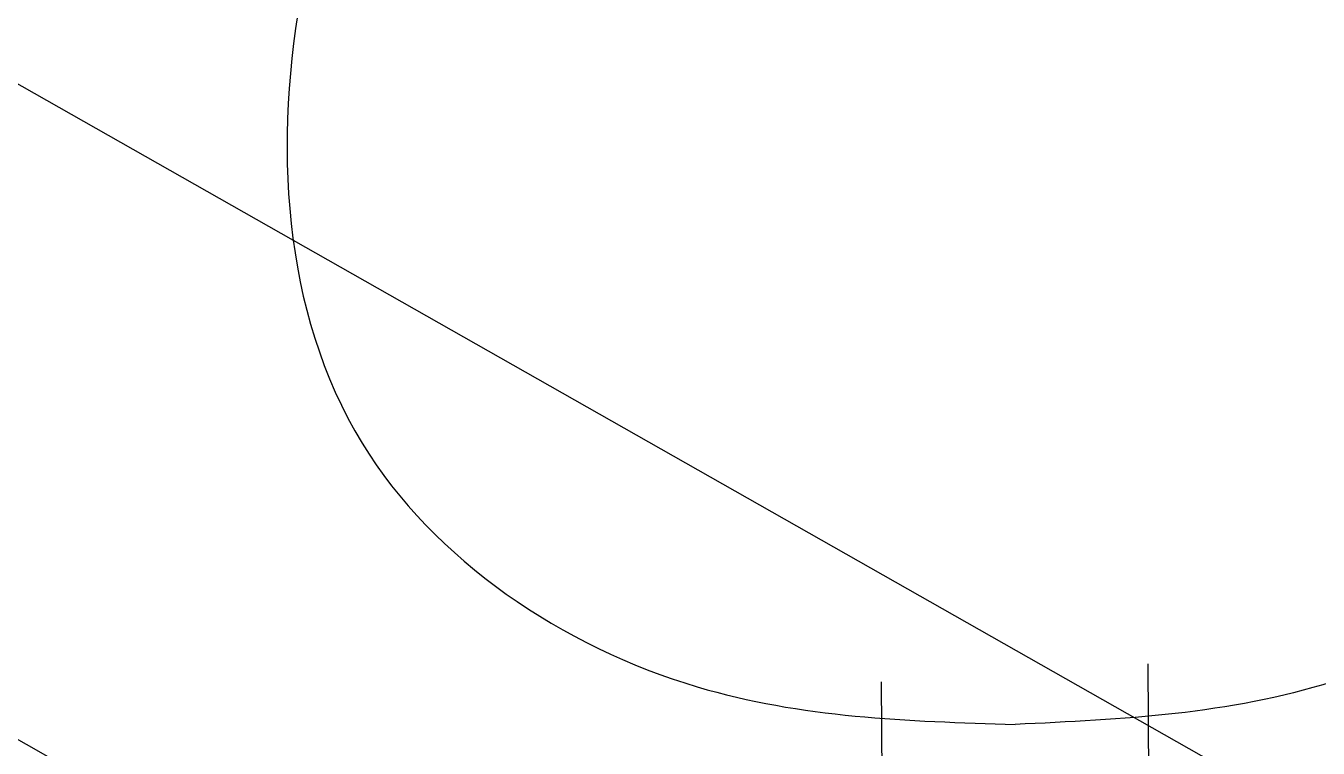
# Model space of a CAD drawing. Header units: metres. Extents: x 324293 to 653279, y 3585589 to 7191434.
# Drawn here: x 334414.5411 to 334414.9842, y 3600608.972 to 3600609.2195 of the extents above; entities that cross this region are included whole.
import ezdxf

# ---------------------------------------------------------------- set-up
doc = ezdxf.new("R2010")
doc.units = ezdxf.units.M
doc.layers.add('Tir bargh', color=10, linetype='Continuous')
doc.layers.add('V-NODE', color=1, linetype='Continuous')

# ---------------------------------------------------------------- blocks, each defined once
blk = doc.blocks.new('E')
at = {"layer": 'Tir bargh'}
for p, q in [((0.96012, 5.01545), (-1.09158, 6.20022)), ((-1.14733, 6.16068), (0.89619, 4.97958)), ((-0.40792, 5.78074), (-0.40792, 5.81219)), ((-0.43711, 5.78028), (-0.43711, 5.81044))]:
    blk.add_line(p, q, dxfattribs=at)
for points in [[(-0.44561, 5.95606, -0.28802), (-0.45908, 5.94838, -0.28802), (-0.48397, 5.93125, -0.28802), (-0.50404, 5.88667, -0.28802), (-0.50172, 5.83476, -0.28802), (-0.46112, 5.80718, -0.28802), (-0.43424, 5.80612, -0.28802), (-0.42252, 5.80567, -0.28802)], [(-0.39943, 5.95606, -0.28802), (-0.38596, 5.94838, -0.28802), (-0.36106, 5.93125, -0.28802), (-0.341, 5.88667, -0.28802), (-0.34332, 5.83476, -0.28802), (-0.38392, 5.80718, -0.28802), (-0.4108, 5.80612, -0.28802), (-0.42252, 5.80567, -0.28802)]]:
    blk.add_open_spline(points, degree=3, knots=[0.28987, 0.28987, 0.28987, 0.28987, 0.908816, 1.521914, 2.211913, 2.829368, 3.306397, 3.306397, 3.306397, 3.306397], dxfattribs=at)
at = {"layer": 'Tir bargh', "invisible_edges": 15}
for points in [[(-0.49587, 5.88846, -0.26419), (-0.49748, 5.87739, -0.26367), (-0.50091, 5.87739, -0.27979), (-0.49923, 5.88846, -0.27996)], [(-0.49923, 5.88846, -0.27996), (-0.50091, 5.87739, -0.27979), (-0.50091, 5.87739, -0.29626), (-0.49923, 5.88846, -0.29609)], [(-0.49923, 5.88846, -0.29609), (-0.50091, 5.87739, -0.29626), (-0.49748, 5.87739, -0.31238), (-0.49587, 5.88846, -0.31186)], [(-0.48931, 5.88846, -0.24946), (-0.49078, 5.87739, -0.24861), (-0.49748, 5.87739, -0.26367), (-0.49587, 5.88846, -0.26419)], [(-0.49587, 5.88846, -0.31186), (-0.49748, 5.87739, -0.31238), (-0.49078, 5.87739, -0.32744), (-0.48931, 5.88846, -0.32659)], [(-0.47984, 5.88846, -0.23642), (-0.4811, 5.87739, -0.23528), (-0.49078, 5.87739, -0.24861), (-0.48931, 5.88846, -0.24946)], [(-0.48931, 5.88846, -0.32659), (-0.49078, 5.87739, -0.32744), (-0.4811, 5.87739, -0.34077), (-0.47984, 5.88846, -0.33963)], [(-0.46785, 5.88846, -0.22563), (-0.46885, 5.87739, -0.22426), (-0.4811, 5.87739, -0.23528), (-0.47984, 5.88846, -0.23642)], [(-0.47984, 5.88846, -0.33963), (-0.4811, 5.87739, -0.34077), (-0.46885, 5.87739, -0.35179), (-0.46785, 5.88846, -0.35042)], [(-0.45389, 5.88846, -0.21756), (-0.45458, 5.87739, -0.21602), (-0.46885, 5.87739, -0.22426), (-0.46785, 5.88846, -0.22563)], [(-0.46785, 5.88846, -0.35042), (-0.46885, 5.87739, -0.35179), (-0.45458, 5.87739, -0.36003), (-0.45389, 5.88846, -0.35849)], [(-0.43855, 5.88846, -0.21258), (-0.43891, 5.87739, -0.21092), (-0.45458, 5.87739, -0.21602), (-0.45389, 5.88846, -0.21756)], [(-0.45389, 5.88846, -0.35849), (-0.45458, 5.87739, -0.36003), (-0.43891, 5.87739, -0.36512), (-0.43855, 5.88846, -0.36347)], [(-0.42252, 5.88846, -0.2109), (-0.42252, 5.87739, -0.2092), (-0.43891, 5.87739, -0.21092), (-0.43855, 5.88846, -0.21258)], [(-0.43855, 5.88846, -0.36347), (-0.43891, 5.87739, -0.36512), (-0.42252, 5.87739, -0.36685), (-0.42252, 5.88846, -0.36515)], [(-0.42252, 5.88846, -0.36515), (-0.42252, 5.87739, -0.36685), (-0.40613, 5.87739, -0.36512), (-0.40648, 5.88846, -0.36347)], [(-0.40648, 5.88846, -0.21258), (-0.40613, 5.87739, -0.21092), (-0.42252, 5.87739, -0.2092), (-0.42252, 5.88846, -0.2109)], [(-0.40648, 5.88846, -0.36347), (-0.40613, 5.87739, -0.36512), (-0.39046, 5.87739, -0.36003), (-0.39115, 5.88846, -0.35849)], [(-0.39115, 5.88846, -0.21756), (-0.39046, 5.87739, -0.21602), (-0.40613, 5.87739, -0.21092), (-0.40648, 5.88846, -0.21258)], [(-0.39115, 5.88846, -0.35849), (-0.39046, 5.87739, -0.36003), (-0.37619, 5.87739, -0.35179), (-0.37718, 5.88846, -0.35042)], [(-0.37718, 5.88846, -0.22563), (-0.37619, 5.87739, -0.22426), (-0.39046, 5.87739, -0.21602), (-0.39115, 5.88846, -0.21756)], [(-0.49748, 5.87739, -0.26367), (-0.49783, 5.86619, -0.26355), (-0.50127, 5.86619, -0.27975), (-0.50091, 5.87739, -0.27979)], [(-0.50091, 5.87739, -0.27979), (-0.50127, 5.86619, -0.27975), (-0.50127, 5.86619, -0.2963), (-0.50091, 5.87739, -0.29626)], [(-0.50091, 5.87739, -0.29626), (-0.50127, 5.86619, -0.2963), (-0.49783, 5.86619, -0.31249), (-0.49748, 5.87739, -0.31238)], [(-0.49078, 5.87739, -0.24861), (-0.4911, 5.86619, -0.24843), (-0.49783, 5.86619, -0.26355), (-0.49748, 5.87739, -0.26367)], [(-0.49748, 5.87739, -0.31238), (-0.49783, 5.86619, -0.31249), (-0.4911, 5.86619, -0.32762), (-0.49078, 5.87739, -0.32744)], [(-0.4811, 5.87739, -0.23528), (-0.48136, 5.86619, -0.23504), (-0.4911, 5.86619, -0.24843), (-0.49078, 5.87739, -0.24861)], [(-0.49078, 5.87739, -0.32744), (-0.4911, 5.86619, -0.32762), (-0.48136, 5.86619, -0.34101), (-0.4811, 5.87739, -0.34077)], [(-0.46885, 5.87739, -0.22426), (-0.46906, 5.86619, -0.22396), (-0.48136, 5.86619, -0.23504), (-0.4811, 5.87739, -0.23528)], [(-0.4811, 5.87739, -0.34077), (-0.48136, 5.86619, -0.34101), (-0.46906, 5.86619, -0.35209), (-0.46885, 5.87739, -0.35179)], [(-0.45458, 5.87739, -0.21602), (-0.45473, 5.86619, -0.21569), (-0.46906, 5.86619, -0.22396), (-0.46885, 5.87739, -0.22426)], [(-0.46885, 5.87739, -0.35179), (-0.46906, 5.86619, -0.35209), (-0.45473, 5.86619, -0.36036), (-0.45458, 5.87739, -0.36003)], [(-0.43891, 5.87739, -0.21092), (-0.43898, 5.86619, -0.21057), (-0.45473, 5.86619, -0.21569), (-0.45458, 5.87739, -0.21602)], [(-0.45458, 5.87739, -0.36003), (-0.45473, 5.86619, -0.36036), (-0.43898, 5.86619, -0.36548), (-0.43891, 5.87739, -0.36512)], [(-0.42252, 5.87739, -0.2092), (-0.42252, 5.86619, -0.20884), (-0.43898, 5.86619, -0.21057), (-0.43891, 5.87739, -0.21092)], [(-0.43891, 5.87739, -0.36512), (-0.43898, 5.86619, -0.36548), (-0.42252, 5.86619, -0.36721), (-0.42252, 5.87739, -0.36685)], [(-0.42252, 5.87739, -0.36685), (-0.42252, 5.86619, -0.36721), (-0.40606, 5.86619, -0.36548), (-0.40613, 5.87739, -0.36512)], [(-0.40613, 5.87739, -0.21092), (-0.40606, 5.86619, -0.21057), (-0.42252, 5.86619, -0.20884), (-0.42252, 5.87739, -0.2092)], [(-0.40613, 5.87739, -0.36512), (-0.40606, 5.86619, -0.36548), (-0.39031, 5.86619, -0.36036), (-0.39046, 5.87739, -0.36003)], [(-0.39046, 5.87739, -0.21602), (-0.39031, 5.86619, -0.21569), (-0.40606, 5.86619, -0.21057), (-0.40613, 5.87739, -0.21092)], [(-0.39046, 5.87739, -0.36003), (-0.39031, 5.86619, -0.36036), (-0.37597, 5.86619, -0.35209), (-0.37619, 5.87739, -0.35179)], [(-0.37619, 5.87739, -0.22426), (-0.37597, 5.86619, -0.22396), (-0.39031, 5.86619, -0.21569), (-0.39046, 5.87739, -0.21602)], [(-0.49783, 5.86619, -0.26355), (-0.49667, 5.85506, -0.26393), (-0.50006, 5.85506, -0.27987), (-0.50127, 5.86619, -0.27975)], [(-0.50127, 5.86619, -0.27975), (-0.50006, 5.85506, -0.27987), (-0.50006, 5.85506, -0.29617), (-0.50127, 5.86619, -0.2963)], [(-0.50127, 5.86619, -0.2963), (-0.50006, 5.85506, -0.29617), (-0.49667, 5.85506, -0.31212), (-0.49783, 5.86619, -0.31249)], [(-0.4911, 5.86619, -0.24843), (-0.49004, 5.85506, -0.24904), (-0.49667, 5.85506, -0.26393), (-0.49783, 5.86619, -0.26355)], [(-0.49783, 5.86619, -0.31249), (-0.49667, 5.85506, -0.31212), (-0.49004, 5.85506, -0.32701), (-0.4911, 5.86619, -0.32762)], [(-0.48136, 5.86619, -0.23504), (-0.48046, 5.85506, -0.23585), (-0.49004, 5.85506, -0.24904), (-0.4911, 5.86619, -0.24843)], [(-0.4911, 5.86619, -0.32762), (-0.49004, 5.85506, -0.32701), (-0.48046, 5.85506, -0.3402), (-0.48136, 5.86619, -0.34101)], [(-0.46906, 5.86619, -0.22396), (-0.46835, 5.85506, -0.22494), (-0.48046, 5.85506, -0.23585), (-0.48136, 5.86619, -0.23504)], [(-0.48136, 5.86619, -0.34101), (-0.48046, 5.85506, -0.3402), (-0.46835, 5.85506, -0.35111), (-0.46906, 5.86619, -0.35209)], [(-0.45473, 5.86619, -0.21569), (-0.45423, 5.85506, -0.21679), (-0.46835, 5.85506, -0.22494), (-0.46906, 5.86619, -0.22396)], [(-0.46906, 5.86619, -0.35209), (-0.46835, 5.85506, -0.35111), (-0.45423, 5.85506, -0.35926), (-0.45473, 5.86619, -0.36036)], [(-0.43898, 5.86619, -0.21057), (-0.43873, 5.85506, -0.21176), (-0.45423, 5.85506, -0.21679), (-0.45473, 5.86619, -0.21569)], [(-0.45473, 5.86619, -0.36036), (-0.45423, 5.85506, -0.35926), (-0.43873, 5.85506, -0.36429), (-0.43898, 5.86619, -0.36548)], [(-0.42252, 5.86619, -0.20884), (-0.42252, 5.85506, -0.21005), (-0.43873, 5.85506, -0.21176), (-0.43898, 5.86619, -0.21057)], [(-0.43898, 5.86619, -0.36548), (-0.43873, 5.85506, -0.36429), (-0.42252, 5.85506, -0.366), (-0.42252, 5.86619, -0.36721)], [(-0.42252, 5.86619, -0.36721), (-0.42252, 5.85506, -0.366), (-0.40631, 5.85506, -0.36429), (-0.40606, 5.86619, -0.36548)], [(-0.40606, 5.86619, -0.21057), (-0.40631, 5.85506, -0.21176), (-0.42252, 5.85506, -0.21005), (-0.42252, 5.86619, -0.20884)], [(-0.40606, 5.86619, -0.36548), (-0.40631, 5.85506, -0.36429), (-0.3908, 5.85506, -0.35926), (-0.39031, 5.86619, -0.36036)], [(-0.39031, 5.86619, -0.21569), (-0.3908, 5.85506, -0.21679), (-0.40631, 5.85506, -0.21176), (-0.40606, 5.86619, -0.21057)], [(-0.39031, 5.86619, -0.36036), (-0.3908, 5.85506, -0.35926), (-0.37669, 5.85506, -0.35111), (-0.37597, 5.86619, -0.35209)], [(-0.37597, 5.86619, -0.22396), (-0.37669, 5.85506, -0.22494), (-0.3908, 5.85506, -0.21679), (-0.39031, 5.86619, -0.21569)], [(-0.49667, 5.85506, -0.26393), (-0.49373, 5.84431, -0.26489), (-0.49698, 5.84431, -0.2802), (-0.50006, 5.85506, -0.27987)], [(-0.50006, 5.85506, -0.27987), (-0.49698, 5.84431, -0.2802), (-0.49698, 5.84431, -0.29585), (-0.50006, 5.85506, -0.29617)], [(-0.50006, 5.85506, -0.29617), (-0.49698, 5.84431, -0.29585), (-0.49373, 5.84431, -0.31116), (-0.49667, 5.85506, -0.31212)], [(-0.49004, 5.85506, -0.24904), (-0.48736, 5.84431, -0.25059), (-0.49373, 5.84431, -0.26489), (-0.49667, 5.85506, -0.26393)], [(-0.49667, 5.85506, -0.31212), (-0.49373, 5.84431, -0.31116), (-0.48736, 5.84431, -0.32546), (-0.49004, 5.85506, -0.32701)], [(-0.48046, 5.85506, -0.23585), (-0.47816, 5.84431, -0.23793), (-0.48736, 5.84431, -0.25059), (-0.49004, 5.85506, -0.24904)], [(-0.49004, 5.85506, -0.32701), (-0.48736, 5.84431, -0.32546), (-0.47816, 5.84431, -0.33812), (-0.48046, 5.85506, -0.3402)], [(-0.46835, 5.85506, -0.22494), (-0.46653, 5.84431, -0.22745), (-0.47816, 5.84431, -0.23793), (-0.48046, 5.85506, -0.23585)], [(-0.48046, 5.85506, -0.3402), (-0.47816, 5.84431, -0.33812), (-0.46653, 5.84431, -0.3486), (-0.46835, 5.85506, -0.35111)], [(-0.45423, 5.85506, -0.21679), (-0.45297, 5.84431, -0.21963), (-0.46653, 5.84431, -0.22745), (-0.46835, 5.85506, -0.22494)], [(-0.46835, 5.85506, -0.35111), (-0.46653, 5.84431, -0.3486), (-0.45297, 5.84431, -0.35642), (-0.45423, 5.85506, -0.35926)], [(-0.43873, 5.85506, -0.21176), (-0.43809, 5.84431, -0.21479), (-0.45297, 5.84431, -0.21963), (-0.45423, 5.85506, -0.21679)], [(-0.45423, 5.85506, -0.35926), (-0.45297, 5.84431, -0.35642), (-0.43809, 5.84431, -0.36126), (-0.43873, 5.85506, -0.36429)], [(-0.42252, 5.85506, -0.21005), (-0.42252, 5.84431, -0.21315), (-0.43809, 5.84431, -0.21479), (-0.43873, 5.85506, -0.21176)], [(-0.43873, 5.85506, -0.36429), (-0.43809, 5.84431, -0.36126), (-0.42252, 5.84431, -0.3629), (-0.42252, 5.85506, -0.366)], [(-0.42252, 5.85506, -0.366), (-0.42252, 5.84431, -0.3629), (-0.40695, 5.84431, -0.36126), (-0.40631, 5.85506, -0.36429)], [(-0.40631, 5.85506, -0.21176), (-0.40695, 5.84431, -0.21479), (-0.42252, 5.84431, -0.21315), (-0.42252, 5.85506, -0.21005)], [(-0.40631, 5.85506, -0.36429), (-0.40695, 5.84431, -0.36126), (-0.39207, 5.84431, -0.35642), (-0.3908, 5.85506, -0.35926)], [(-0.3908, 5.85506, -0.21679), (-0.39207, 5.84431, -0.21963), (-0.40695, 5.84431, -0.21479), (-0.40631, 5.85506, -0.21176)], [(-0.3908, 5.85506, -0.35926), (-0.39207, 5.84431, -0.35642), (-0.37851, 5.84431, -0.3486), (-0.37669, 5.85506, -0.35111)], [(-0.37669, 5.85506, -0.22494), (-0.37851, 5.84431, -0.22745), (-0.39207, 5.84431, -0.21963), (-0.3908, 5.85506, -0.21679)], [(-0.49373, 5.84431, -0.26489), (-0.48872, 5.83444, -0.26651), (-0.49175, 5.83444, -0.28075), (-0.49698, 5.84431, -0.2802)], [(-0.49698, 5.84431, -0.2802), (-0.49175, 5.83444, -0.28075), (-0.49175, 5.83444, -0.2953), (-0.49698, 5.84431, -0.29585)], [(-0.49698, 5.84431, -0.29585), (-0.49175, 5.83444, -0.2953), (-0.48872, 5.83444, -0.30953), (-0.49373, 5.84431, -0.31116)], [(-0.48736, 5.84431, -0.25059), (-0.4828, 5.83444, -0.25322), (-0.48872, 5.83444, -0.26651), (-0.49373, 5.84431, -0.26489)], [(-0.49373, 5.84431, -0.31116), (-0.48872, 5.83444, -0.30953), (-0.4828, 5.83444, -0.32283), (-0.48736, 5.84431, -0.32546)], [(-0.47816, 5.84431, -0.23793), (-0.47425, 5.83444, -0.24145), (-0.4828, 5.83444, -0.25322), (-0.48736, 5.84431, -0.25059)], [(-0.48736, 5.84431, -0.32546), (-0.4828, 5.83444, -0.32283), (-0.47425, 5.83444, -0.3346), (-0.47816, 5.84431, -0.33812)], [(-0.46653, 5.84431, -0.22745), (-0.46343, 5.83444, -0.23171), (-0.47425, 5.83444, -0.24145), (-0.47816, 5.84431, -0.23793)], [(-0.47816, 5.84431, -0.33812), (-0.47425, 5.83444, -0.3346), (-0.46343, 5.83444, -0.34434), (-0.46653, 5.84431, -0.3486)], [(-0.45297, 5.84431, -0.21963), (-0.45083, 5.83444, -0.22443), (-0.46343, 5.83444, -0.23171), (-0.46653, 5.84431, -0.22745)], [(-0.46653, 5.84431, -0.3486), (-0.46343, 5.83444, -0.34434), (-0.45083, 5.83444, -0.35161), (-0.45297, 5.84431, -0.35642)], [(-0.43809, 5.84431, -0.21479), (-0.43699, 5.83444, -0.21994), (-0.45083, 5.83444, -0.22443), (-0.45297, 5.84431, -0.21963)], [(-0.45297, 5.84431, -0.35642), (-0.45083, 5.83444, -0.35161), (-0.43699, 5.83444, -0.35611), (-0.43809, 5.84431, -0.36126)], [(-0.42252, 5.84431, -0.21315), (-0.42252, 5.83444, -0.21842), (-0.43699, 5.83444, -0.21994), (-0.43809, 5.84431, -0.21479)], [(-0.43809, 5.84431, -0.36126), (-0.43699, 5.83444, -0.35611), (-0.42252, 5.83444, -0.35763), (-0.42252, 5.84431, -0.3629)], [(-0.42252, 5.84431, -0.3629), (-0.42252, 5.83444, -0.35763), (-0.40805, 5.83444, -0.35611), (-0.40695, 5.84431, -0.36126)], [(-0.40695, 5.84431, -0.21479), (-0.40805, 5.83444, -0.21994), (-0.42252, 5.83444, -0.21842), (-0.42252, 5.84431, -0.21315)], [(-0.40695, 5.84431, -0.36126), (-0.40805, 5.83444, -0.35611), (-0.39421, 5.83444, -0.35161), (-0.39207, 5.84431, -0.35642)], [(-0.39207, 5.84431, -0.21963), (-0.39421, 5.83444, -0.22443), (-0.40805, 5.83444, -0.21994), (-0.40695, 5.84431, -0.21479)], [(-0.39207, 5.84431, -0.35642), (-0.39421, 5.83444, -0.35161), (-0.3816, 5.83444, -0.34434), (-0.37851, 5.84431, -0.3486)], [(-0.37851, 5.84431, -0.22745), (-0.3816, 5.83444, -0.23171), (-0.39421, 5.83444, -0.22443), (-0.39207, 5.84431, -0.21963)], [(-0.48872, 5.83444, -0.26651), (-0.48179, 5.82595, -0.26877), (-0.4845, 5.82595, -0.28151), (-0.49175, 5.83444, -0.28075)], [(-0.49175, 5.83444, -0.28075), (-0.4845, 5.82595, -0.28151), (-0.4845, 5.82595, -0.29454), (-0.49175, 5.83444, -0.2953)], [(-0.49175, 5.83444, -0.2953), (-0.4845, 5.82595, -0.29454), (-0.48179, 5.82595, -0.30728), (-0.48872, 5.83444, -0.30953)], [(-0.4828, 5.83444, -0.25322), (-0.47649, 5.82595, -0.25686), (-0.48179, 5.82595, -0.26877), (-0.48872, 5.83444, -0.26651)], [(-0.48872, 5.83444, -0.30953), (-0.48179, 5.82595, -0.30728), (-0.47649, 5.82595, -0.31919), (-0.4828, 5.83444, -0.32283)], [(-0.47425, 5.83444, -0.24145), (-0.46884, 5.82595, -0.24632), (-0.47649, 5.82595, -0.25686), (-0.4828, 5.83444, -0.25322)], [(-0.4828, 5.83444, -0.32283), (-0.47649, 5.82595, -0.31919), (-0.46884, 5.82595, -0.32973), (-0.47425, 5.83444, -0.3346)], [(-0.46343, 5.83444, -0.23171), (-0.45915, 5.82595, -0.2376), (-0.46884, 5.82595, -0.24632), (-0.47425, 5.83444, -0.24145)], [(-0.47425, 5.83444, -0.3346), (-0.46884, 5.82595, -0.32973), (-0.45915, 5.82595, -0.33845), (-0.46343, 5.83444, -0.34434)], [(-0.45083, 5.83444, -0.22443), (-0.44787, 5.82595, -0.23109), (-0.45915, 5.82595, -0.2376), (-0.46343, 5.83444, -0.23171)], [(-0.46343, 5.83444, -0.34434), (-0.45915, 5.82595, -0.33845), (-0.44787, 5.82595, -0.34496), (-0.45083, 5.83444, -0.35161)], [(-0.43699, 5.83444, -0.21994), (-0.43548, 5.82595, -0.22706), (-0.44787, 5.82595, -0.23109), (-0.45083, 5.83444, -0.22443)], [(-0.45083, 5.83444, -0.35161), (-0.44787, 5.82595, -0.34496), (-0.43548, 5.82595, -0.34899), (-0.43699, 5.83444, -0.35611)], [(-0.42252, 5.83444, -0.21842), (-0.42252, 5.82595, -0.2257), (-0.43548, 5.82595, -0.22706), (-0.43699, 5.83444, -0.21994)], [(-0.43699, 5.83444, -0.35611), (-0.43548, 5.82595, -0.34899), (-0.42252, 5.82595, -0.35035), (-0.42252, 5.83444, -0.35763)], [(-0.42252, 5.83444, -0.35763), (-0.42252, 5.82595, -0.35035), (-0.40956, 5.82595, -0.34899), (-0.40805, 5.83444, -0.35611)], [(-0.40805, 5.83444, -0.21994), (-0.40956, 5.82595, -0.22706), (-0.42252, 5.82595, -0.2257), (-0.42252, 5.83444, -0.21842)], [(-0.40805, 5.83444, -0.35611), (-0.40956, 5.82595, -0.34899), (-0.39717, 5.82595, -0.34496), (-0.39421, 5.83444, -0.35161)], [(-0.39421, 5.83444, -0.22443), (-0.39717, 5.82595, -0.23109), (-0.40956, 5.82595, -0.22706), (-0.40805, 5.83444, -0.21994)], [(-0.39421, 5.83444, -0.35161), (-0.39717, 5.82595, -0.34496), (-0.38588, 5.82595, -0.33845), (-0.3816, 5.83444, -0.34434)], [(-0.3816, 5.83444, -0.23171), (-0.38588, 5.82595, -0.2376), (-0.39717, 5.82595, -0.23109), (-0.39421, 5.83444, -0.22443)], [(-0.48179, 5.82595, -0.26877), (-0.47348, 5.81896, -0.27147), (-0.4758, 5.81896, -0.28242), (-0.4845, 5.82595, -0.28151)], [(-0.4845, 5.82595, -0.28151), (-0.4758, 5.81896, -0.28242), (-0.4758, 5.81896, -0.29363), (-0.4845, 5.82595, -0.29454)], [(-0.4845, 5.82595, -0.29454), (-0.4758, 5.81896, -0.29363), (-0.47348, 5.81896, -0.30458), (-0.48179, 5.82595, -0.30728)], [(-0.47649, 5.82595, -0.25686), (-0.46892, 5.81896, -0.26123), (-0.47348, 5.81896, -0.27147), (-0.48179, 5.82595, -0.26877)], [(-0.48179, 5.82595, -0.30728), (-0.47348, 5.81896, -0.30458), (-0.46892, 5.81896, -0.31481), (-0.47649, 5.82595, -0.31919)], [(-0.46884, 5.82595, -0.24632), (-0.46234, 5.81896, -0.25217), (-0.46892, 5.81896, -0.26123), (-0.47649, 5.82595, -0.25686)], [(-0.47649, 5.82595, -0.31919), (-0.46892, 5.81896, -0.31481), (-0.46234, 5.81896, -0.32388), (-0.46884, 5.82595, -0.32973)], [(-0.45915, 5.82595, -0.2376), (-0.45401, 5.81896, -0.24468), (-0.46234, 5.81896, -0.25217), (-0.46884, 5.82595, -0.24632)], [(-0.46884, 5.82595, -0.32973), (-0.46234, 5.81896, -0.32388), (-0.45401, 5.81896, -0.33137), (-0.45915, 5.82595, -0.33845)], [(-0.44787, 5.82595, -0.23109), (-0.44431, 5.81896, -0.23908), (-0.45401, 5.81896, -0.24468), (-0.45915, 5.82595, -0.2376)], [(-0.45915, 5.82595, -0.33845), (-0.45401, 5.81896, -0.33137), (-0.44431, 5.81896, -0.33697), (-0.44787, 5.82595, -0.34496)], [(-0.43548, 5.82595, -0.22706), (-0.43366, 5.81896, -0.23562), (-0.44431, 5.81896, -0.23908), (-0.44787, 5.82595, -0.23109)], [(-0.44787, 5.82595, -0.34496), (-0.44431, 5.81896, -0.33697), (-0.43366, 5.81896, -0.34043), (-0.43548, 5.82595, -0.34899)], [(-0.42252, 5.82595, -0.2257), (-0.42252, 5.81896, -0.23445), (-0.43366, 5.81896, -0.23562), (-0.43548, 5.82595, -0.22706)], [(-0.43548, 5.82595, -0.34899), (-0.43366, 5.81896, -0.34043), (-0.42252, 5.81896, -0.3416), (-0.42252, 5.82595, -0.35035)], [(-0.42252, 5.82595, -0.35035), (-0.42252, 5.81896, -0.3416), (-0.41138, 5.81896, -0.34043), (-0.40956, 5.82595, -0.34899)], [(-0.40956, 5.82595, -0.22706), (-0.41138, 5.81896, -0.23562), (-0.42252, 5.81896, -0.23445), (-0.42252, 5.82595, -0.2257)], [(-0.40956, 5.82595, -0.34899), (-0.41138, 5.81896, -0.34043), (-0.40073, 5.81896, -0.33697), (-0.39717, 5.82595, -0.34496)], [(-0.39717, 5.82595, -0.23109), (-0.40073, 5.81896, -0.23908), (-0.41138, 5.81896, -0.23562), (-0.40956, 5.82595, -0.22706)], [(-0.39717, 5.82595, -0.34496), (-0.40073, 5.81896, -0.33697), (-0.39103, 5.81896, -0.33137), (-0.38588, 5.82595, -0.33845)], [(-0.38588, 5.82595, -0.2376), (-0.39103, 5.81896, -0.24468), (-0.40073, 5.81896, -0.23908), (-0.39717, 5.82595, -0.23109)], [(-0.38588, 5.82595, -0.33845), (-0.39103, 5.81896, -0.33137), (-0.3827, 5.81896, -0.32388), (-0.3762, 5.82595, -0.32973)], [(-0.3762, 5.82595, -0.24632), (-0.3827, 5.81896, -0.25217), (-0.39103, 5.81896, -0.24468), (-0.38588, 5.82595, -0.2376)], [(-0.47348, 5.81896, -0.27147), (-0.46418, 5.8135, -0.27449), (-0.46608, 5.8135, -0.28345), (-0.4758, 5.81896, -0.28242)], [(-0.4758, 5.81896, -0.28242), (-0.46608, 5.8135, -0.28345), (-0.46608, 5.8135, -0.2926), (-0.4758, 5.81896, -0.29363)], [(-0.4758, 5.81896, -0.29363), (-0.46608, 5.8135, -0.2926), (-0.46418, 5.8135, -0.30156), (-0.47348, 5.81896, -0.30458)], [(-0.46892, 5.81896, -0.26123), (-0.46046, 5.8135, -0.26612), (-0.46418, 5.8135, -0.27449), (-0.47348, 5.81896, -0.27147)], [(-0.47348, 5.81896, -0.30458), (-0.46418, 5.8135, -0.30156), (-0.46046, 5.8135, -0.30993), (-0.46892, 5.81896, -0.31481)], [(-0.46234, 5.81896, -0.25217), (-0.45507, 5.8135, -0.25871), (-0.46046, 5.8135, -0.26612), (-0.46892, 5.81896, -0.26123)], [(-0.46892, 5.81896, -0.31481), (-0.46046, 5.8135, -0.30993), (-0.45507, 5.8135, -0.31734), (-0.46234, 5.81896, -0.32388)], [(-0.45401, 5.81896, -0.24468), (-0.44827, 5.8135, -0.25259), (-0.45507, 5.8135, -0.25871), (-0.46234, 5.81896, -0.25217)], [(-0.46234, 5.81896, -0.32388), (-0.45507, 5.8135, -0.31734), (-0.44827, 5.8135, -0.32346), (-0.45401, 5.81896, -0.33137)], [(-0.44431, 5.81896, -0.23908), (-0.44034, 5.8135, -0.24801), (-0.44827, 5.8135, -0.25259), (-0.45401, 5.81896, -0.24468)], [(-0.45401, 5.81896, -0.33137), (-0.44827, 5.8135, -0.32346), (-0.44034, 5.8135, -0.32804), (-0.44431, 5.81896, -0.33697)], [(-0.43366, 5.81896, -0.23562), (-0.43163, 5.8135, -0.24518), (-0.44034, 5.8135, -0.24801), (-0.44431, 5.81896, -0.23908)], [(-0.44431, 5.81896, -0.33697), (-0.44034, 5.8135, -0.32804), (-0.43163, 5.8135, -0.33087), (-0.43366, 5.81896, -0.34043)], [(-0.42252, 5.81896, -0.23445), (-0.42252, 5.8135, -0.24422), (-0.43163, 5.8135, -0.24518), (-0.43366, 5.81896, -0.23562)], [(-0.43366, 5.81896, -0.34043), (-0.43163, 5.8135, -0.33087), (-0.42252, 5.8135, -0.33183), (-0.42252, 5.81896, -0.3416)], [(-0.42252, 5.81896, -0.3416), (-0.42252, 5.8135, -0.33183), (-0.41341, 5.8135, -0.33087), (-0.41138, 5.81896, -0.34043)], [(-0.41138, 5.81896, -0.23562), (-0.41341, 5.8135, -0.24518), (-0.42252, 5.8135, -0.24422), (-0.42252, 5.81896, -0.23445)], [(-0.41138, 5.81896, -0.34043), (-0.41341, 5.8135, -0.33087), (-0.4047, 5.8135, -0.32804), (-0.40073, 5.81896, -0.33697)], [(-0.40073, 5.81896, -0.23908), (-0.4047, 5.8135, -0.24801), (-0.41341, 5.8135, -0.24518), (-0.41138, 5.81896, -0.23562)], [(-0.40073, 5.81896, -0.33697), (-0.4047, 5.8135, -0.32804), (-0.39677, 5.8135, -0.32346), (-0.39103, 5.81896, -0.33137)], [(-0.39103, 5.81896, -0.24468), (-0.39677, 5.8135, -0.25259), (-0.4047, 5.8135, -0.24801), (-0.40073, 5.81896, -0.23908)], [(-0.39103, 5.81896, -0.33137), (-0.39677, 5.8135, -0.32346), (-0.38996, 5.8135, -0.31734), (-0.3827, 5.81896, -0.32388)], [(-0.3827, 5.81896, -0.25217), (-0.38996, 5.8135, -0.25871), (-0.39677, 5.8135, -0.25259), (-0.39103, 5.81896, -0.24468)], [(-0.3827, 5.81896, -0.32388), (-0.38996, 5.8135, -0.31734), (-0.38458, 5.8135, -0.30993), (-0.37612, 5.81896, -0.31481)], [(-0.37612, 5.81896, -0.26123), (-0.38458, 5.8135, -0.26612), (-0.38996, 5.8135, -0.25871), (-0.3827, 5.81896, -0.25217)], [(-0.46418, 5.8135, -0.27449), (-0.45419, 5.80962, -0.27773), (-0.45564, 5.80962, -0.28454), (-0.46608, 5.8135, -0.28345)], [(-0.46608, 5.8135, -0.28345), (-0.45564, 5.80962, -0.28454), (-0.45564, 5.80962, -0.29151), (-0.46608, 5.8135, -0.2926)], [(-0.46608, 5.8135, -0.2926), (-0.45564, 5.80962, -0.29151), (-0.45419, 5.80962, -0.29832), (-0.46418, 5.8135, -0.30156)], [(-0.46046, 5.8135, -0.26612), (-0.45136, 5.80962, -0.27137), (-0.45419, 5.80962, -0.27773), (-0.46418, 5.8135, -0.27449)], [(-0.46418, 5.8135, -0.30156), (-0.45419, 5.80962, -0.29832), (-0.45136, 5.80962, -0.30468), (-0.46046, 5.8135, -0.30993)], [(-0.45507, 5.8135, -0.25871), (-0.44727, 5.80962, -0.26574), (-0.45136, 5.80962, -0.27137), (-0.46046, 5.8135, -0.26612)], [(-0.46046, 5.8135, -0.30993), (-0.45136, 5.80962, -0.30468), (-0.44727, 5.80962, -0.31031), (-0.45507, 5.8135, -0.31734)], [(-0.44827, 5.8135, -0.25259), (-0.44209, 5.80962, -0.26108), (-0.44727, 5.80962, -0.26574), (-0.45507, 5.8135, -0.25871)], [(-0.45507, 5.8135, -0.31734), (-0.44727, 5.80962, -0.31031), (-0.44209, 5.80962, -0.31497), (-0.44827, 5.8135, -0.32346)], [(-0.44034, 5.8135, -0.24801), (-0.43606, 5.80962, -0.2576), (-0.44209, 5.80962, -0.26108), (-0.44827, 5.8135, -0.25259)], [(-0.44827, 5.8135, -0.32346), (-0.44209, 5.80962, -0.31497), (-0.43606, 5.80962, -0.31845), (-0.44034, 5.8135, -0.32804)], [(-0.43163, 5.8135, -0.24518), (-0.42944, 5.80962, -0.25545), (-0.43606, 5.80962, -0.2576), (-0.44034, 5.8135, -0.24801)], [(-0.44034, 5.8135, -0.32804), (-0.43606, 5.80962, -0.31845), (-0.42944, 5.80962, -0.3206), (-0.43163, 5.8135, -0.33087)], [(-0.42252, 5.8135, -0.24422), (-0.42252, 5.80962, -0.25472), (-0.42944, 5.80962, -0.25545), (-0.43163, 5.8135, -0.24518)], [(-0.43163, 5.8135, -0.33087), (-0.42944, 5.80962, -0.3206), (-0.42252, 5.80962, -0.32133), (-0.42252, 5.8135, -0.33183)], [(-0.42252, 5.8135, -0.33183), (-0.42252, 5.80962, -0.32133), (-0.41559, 5.80962, -0.3206), (-0.41341, 5.8135, -0.33087)], [(-0.41341, 5.8135, -0.24518), (-0.41559, 5.80962, -0.25545), (-0.42252, 5.80962, -0.25472), (-0.42252, 5.8135, -0.24422)], [(-0.41341, 5.8135, -0.33087), (-0.41559, 5.80962, -0.3206), (-0.40897, 5.80962, -0.31845), (-0.4047, 5.8135, -0.32804)], [(-0.4047, 5.8135, -0.24801), (-0.40897, 5.80962, -0.2576), (-0.41559, 5.80962, -0.25545), (-0.41341, 5.8135, -0.24518)], [(-0.4047, 5.8135, -0.32804), (-0.40897, 5.80962, -0.31845), (-0.40294, 5.80962, -0.31497), (-0.39677, 5.8135, -0.32346)], [(-0.39677, 5.8135, -0.25259), (-0.40294, 5.80962, -0.26108), (-0.40897, 5.80962, -0.2576), (-0.4047, 5.8135, -0.24801)], [(-0.39677, 5.8135, -0.32346), (-0.40294, 5.80962, -0.31497), (-0.39777, 5.80962, -0.31031), (-0.38996, 5.8135, -0.31734)], [(-0.38996, 5.8135, -0.25871), (-0.39777, 5.80962, -0.26574), (-0.40294, 5.80962, -0.26108), (-0.39677, 5.8135, -0.25259)], [(-0.38996, 5.8135, -0.31734), (-0.39777, 5.80962, -0.31031), (-0.39368, 5.80962, -0.30468), (-0.38458, 5.8135, -0.30993)], [(-0.38458, 5.8135, -0.26612), (-0.39368, 5.80962, -0.27137), (-0.39777, 5.80962, -0.26574), (-0.38996, 5.8135, -0.25871)], [(-0.38458, 5.8135, -0.30993), (-0.39368, 5.80962, -0.30468), (-0.39085, 5.80962, -0.29832), (-0.38086, 5.8135, -0.30156)], [(-0.38086, 5.8135, -0.27449), (-0.39085, 5.80962, -0.27773), (-0.39368, 5.80962, -0.27137), (-0.38458, 5.8135, -0.26612)], [(-0.38086, 5.8135, -0.30156), (-0.39085, 5.80962, -0.29832), (-0.3894, 5.80962, -0.29151), (-0.37895, 5.8135, -0.2926)], [(-0.37895, 5.8135, -0.28345), (-0.3894, 5.80962, -0.28454), (-0.39085, 5.80962, -0.27773), (-0.38086, 5.8135, -0.27449)], [(-0.37895, 5.8135, -0.2926), (-0.3894, 5.80962, -0.29151), (-0.3894, 5.80962, -0.28454), (-0.37895, 5.8135, -0.28345)], [(-0.45419, 5.80962, -0.27773), (-0.44377, 5.80733, -0.28112), (-0.44474, 5.80733, -0.28569), (-0.45564, 5.80962, -0.28454)], [(-0.45564, 5.80962, -0.28454), (-0.44474, 5.80733, -0.28569), (-0.44474, 5.80733, -0.29036), (-0.45564, 5.80962, -0.29151)], [(-0.45564, 5.80962, -0.29151), (-0.44474, 5.80733, -0.29036), (-0.44377, 5.80733, -0.29493), (-0.45419, 5.80962, -0.29832)], [(-0.45136, 5.80962, -0.27137), (-0.44187, 5.80733, -0.27685), (-0.44377, 5.80733, -0.28112), (-0.45419, 5.80962, -0.27773)], [(-0.45419, 5.80962, -0.29832), (-0.44377, 5.80733, -0.29493), (-0.44187, 5.80733, -0.2992), (-0.45136, 5.80962, -0.30468)], [(-0.44727, 5.80962, -0.26574), (-0.43912, 5.80733, -0.27308), (-0.44187, 5.80733, -0.27685), (-0.45136, 5.80962, -0.27137)], [(-0.45136, 5.80962, -0.30468), (-0.44187, 5.80733, -0.2992), (-0.43912, 5.80733, -0.30297), (-0.44727, 5.80962, -0.31031)], [(-0.44209, 5.80962, -0.26108), (-0.43565, 5.80733, -0.26995), (-0.43912, 5.80733, -0.27308), (-0.44727, 5.80962, -0.26574)], [(-0.44727, 5.80962, -0.31031), (-0.43912, 5.80733, -0.30297), (-0.43565, 5.80733, -0.3061), (-0.44209, 5.80962, -0.31497)], [(-0.43606, 5.80962, -0.2576), (-0.43161, 5.80733, -0.26761), (-0.43565, 5.80733, -0.26995), (-0.44209, 5.80962, -0.26108)], [(-0.44209, 5.80962, -0.31497), (-0.43565, 5.80733, -0.3061), (-0.43161, 5.80733, -0.30843), (-0.43606, 5.80962, -0.31845)], [(-0.42944, 5.80962, -0.25545), (-0.42716, 5.80733, -0.26617), (-0.43161, 5.80733, -0.26761), (-0.43606, 5.80962, -0.2576)], [(-0.43606, 5.80962, -0.31845), (-0.43161, 5.80733, -0.30843), (-0.42716, 5.80733, -0.30988), (-0.42944, 5.80962, -0.3206)], [(-0.42252, 5.80962, -0.25472), (-0.42252, 5.80733, -0.26568), (-0.42716, 5.80733, -0.26617), (-0.42944, 5.80962, -0.25545)], [(-0.42944, 5.80962, -0.3206), (-0.42716, 5.80733, -0.30988), (-0.42252, 5.80733, -0.31037), (-0.42252, 5.80962, -0.32133)], [(-0.42252, 5.80962, -0.32133), (-0.42252, 5.80733, -0.31037), (-0.41787, 5.80733, -0.30988), (-0.41559, 5.80962, -0.3206)], [(-0.41559, 5.80962, -0.25545), (-0.41787, 5.80733, -0.26617), (-0.42252, 5.80733, -0.26568), (-0.42252, 5.80962, -0.25472)], [(-0.41559, 5.80962, -0.3206), (-0.41787, 5.80733, -0.30988), (-0.41343, 5.80733, -0.30843), (-0.40897, 5.80962, -0.31845)], [(-0.40897, 5.80962, -0.2576), (-0.41343, 5.80733, -0.26761), (-0.41787, 5.80733, -0.26617), (-0.41559, 5.80962, -0.25545)], [(-0.40897, 5.80962, -0.31845), (-0.41343, 5.80733, -0.30843), (-0.40939, 5.80733, -0.3061), (-0.40294, 5.80962, -0.31497)], [(-0.40294, 5.80962, -0.26108), (-0.40939, 5.80733, -0.26995), (-0.41343, 5.80733, -0.26761), (-0.40897, 5.80962, -0.2576)], [(-0.40294, 5.80962, -0.31497), (-0.40939, 5.80733, -0.3061), (-0.40592, 5.80733, -0.30297), (-0.39777, 5.80962, -0.31031)], [(-0.39777, 5.80962, -0.26574), (-0.40592, 5.80733, -0.27308), (-0.40939, 5.80733, -0.26995), (-0.40294, 5.80962, -0.26108)], [(-0.39777, 5.80962, -0.31031), (-0.40592, 5.80733, -0.30297), (-0.40317, 5.80733, -0.2992), (-0.39368, 5.80962, -0.30468)], [(-0.39368, 5.80962, -0.27137), (-0.40317, 5.80733, -0.27685), (-0.40592, 5.80733, -0.27308), (-0.39777, 5.80962, -0.26574)], [(-0.39368, 5.80962, -0.30468), (-0.40317, 5.80733, -0.2992), (-0.40127, 5.80733, -0.29493), (-0.39085, 5.80962, -0.29832)], [(-0.39085, 5.80962, -0.27773), (-0.40127, 5.80733, -0.28112), (-0.40317, 5.80733, -0.27685), (-0.39368, 5.80962, -0.27137)], [(-0.39085, 5.80962, -0.29832), (-0.40127, 5.80733, -0.29493), (-0.4003, 5.80733, -0.29036), (-0.3894, 5.80962, -0.29151)], [(-0.3894, 5.80962, -0.28454), (-0.4003, 5.80733, -0.28569), (-0.40127, 5.80733, -0.28112), (-0.39085, 5.80962, -0.27773)], [(-0.3894, 5.80962, -0.29151), (-0.4003, 5.80733, -0.29036), (-0.4003, 5.80733, -0.28569), (-0.3894, 5.80962, -0.28454)], [(-0.44377, 5.80733, -0.28112), (-0.43316, 5.8062, -0.28457), (-0.43365, 5.8062, -0.28685), (-0.44474, 5.80733, -0.28569)], [(-0.44474, 5.80733, -0.28569), (-0.43365, 5.8062, -0.28685), (-0.43365, 5.8062, -0.28919), (-0.44474, 5.80733, -0.29036)], [(-0.44474, 5.80733, -0.29036), (-0.43365, 5.8062, -0.28919), (-0.43316, 5.8062, -0.29148), (-0.44377, 5.80733, -0.29493)], [(-0.44187, 5.80733, -0.27685), (-0.43221, 5.8062, -0.28243), (-0.43316, 5.8062, -0.28457), (-0.44377, 5.80733, -0.28112)], [(-0.44377, 5.80733, -0.29493), (-0.43316, 5.8062, -0.29148), (-0.43221, 5.8062, -0.29362), (-0.44187, 5.80733, -0.2992)], [(-0.43912, 5.80733, -0.27308), (-0.43084, 5.8062, -0.28053), (-0.43221, 5.8062, -0.28243), (-0.44187, 5.80733, -0.27685)], [(-0.44187, 5.80733, -0.2992), (-0.43221, 5.8062, -0.29362), (-0.43084, 5.8062, -0.29551), (-0.43912, 5.80733, -0.30297)], [(-0.43565, 5.80733, -0.26995), (-0.4291, 5.8062, -0.27897), (-0.43084, 5.8062, -0.28053), (-0.43912, 5.80733, -0.27308)], [(-0.43912, 5.80733, -0.30297), (-0.43084, 5.8062, -0.29551), (-0.4291, 5.8062, -0.29708), (-0.43565, 5.80733, -0.3061)], [(-0.43161, 5.80733, -0.26761), (-0.42707, 5.8062, -0.2778), (-0.4291, 5.8062, -0.27897), (-0.43565, 5.80733, -0.26995)], [(-0.43565, 5.80733, -0.3061), (-0.4291, 5.8062, -0.29708), (-0.42707, 5.8062, -0.29825), (-0.43161, 5.80733, -0.30843)], [(-0.42716, 5.80733, -0.26617), (-0.42485, 5.8062, -0.27708), (-0.42707, 5.8062, -0.2778), (-0.43161, 5.80733, -0.26761)], [(-0.43161, 5.80733, -0.30843), (-0.42707, 5.8062, -0.29825), (-0.42485, 5.8062, -0.29897), (-0.42716, 5.80733, -0.30988)], [(-0.42252, 5.80733, -0.26568), (-0.42252, 5.8062, -0.27683), (-0.42485, 5.8062, -0.27708), (-0.42716, 5.80733, -0.26617)], [(-0.42716, 5.80733, -0.30988), (-0.42485, 5.8062, -0.29897), (-0.42252, 5.8062, -0.29922), (-0.42252, 5.80733, -0.31037)], [(-0.42252, 5.80733, -0.31037), (-0.42252, 5.8062, -0.29922), (-0.42019, 5.8062, -0.29897), (-0.41787, 5.80733, -0.30988)], [(-0.41787, 5.80733, -0.26617), (-0.42019, 5.8062, -0.27708), (-0.42252, 5.8062, -0.27683), (-0.42252, 5.80733, -0.26568)], [(-0.41787, 5.80733, -0.30988), (-0.42019, 5.8062, -0.29897), (-0.41797, 5.8062, -0.29825), (-0.41343, 5.80733, -0.30843)], [(-0.41343, 5.80733, -0.26761), (-0.41797, 5.8062, -0.2778), (-0.42019, 5.8062, -0.27708), (-0.41787, 5.80733, -0.26617)], [(-0.41343, 5.80733, -0.30843), (-0.41797, 5.8062, -0.29825), (-0.41594, 5.8062, -0.29708), (-0.40939, 5.80733, -0.3061)], [(-0.40939, 5.80733, -0.26995), (-0.41594, 5.8062, -0.27897), (-0.41797, 5.8062, -0.2778), (-0.41343, 5.80733, -0.26761)], [(-0.40939, 5.80733, -0.3061), (-0.41594, 5.8062, -0.29708), (-0.4142, 5.8062, -0.29551), (-0.40592, 5.80733, -0.30297)], [(-0.40592, 5.80733, -0.27308), (-0.4142, 5.8062, -0.28053), (-0.41594, 5.8062, -0.27897), (-0.40939, 5.80733, -0.26995)], [(-0.40592, 5.80733, -0.30297), (-0.4142, 5.8062, -0.29551), (-0.41282, 5.8062, -0.29362), (-0.40317, 5.80733, -0.2992)], [(-0.40317, 5.80733, -0.27685), (-0.41282, 5.8062, -0.28243), (-0.4142, 5.8062, -0.28053), (-0.40592, 5.80733, -0.27308)], [(-0.40317, 5.80733, -0.2992), (-0.41282, 5.8062, -0.29362), (-0.41187, 5.8062, -0.29148), (-0.40127, 5.80733, -0.29493)], [(-0.40127, 5.80733, -0.28112), (-0.41187, 5.8062, -0.28457), (-0.41282, 5.8062, -0.28243), (-0.40317, 5.80733, -0.27685)], [(-0.40127, 5.80733, -0.29493), (-0.41187, 5.8062, -0.29148), (-0.41139, 5.8062, -0.28919), (-0.4003, 5.80733, -0.29036)], [(-0.4003, 5.80733, -0.28569), (-0.41139, 5.8062, -0.28685), (-0.41187, 5.8062, -0.28457), (-0.40127, 5.80733, -0.28112)], [(-0.4003, 5.80733, -0.29036), (-0.41139, 5.8062, -0.28919), (-0.41139, 5.8062, -0.28685), (-0.4003, 5.80733, -0.28569)], [(-0.43316, 5.8062, -0.28457), (-0.42252, 5.80567, -0.28802), (-0.42252, 5.80567, -0.28802), (-0.43365, 5.8062, -0.28685)], [(-0.43365, 5.8062, -0.28685), (-0.42252, 5.80567, -0.28802), (-0.42252, 5.80567, -0.28802), (-0.43365, 5.8062, -0.28919)], [(-0.43365, 5.8062, -0.28919), (-0.42252, 5.80567, -0.28802), (-0.42252, 5.80567, -0.28802), (-0.43316, 5.8062, -0.29148)], [(-0.43221, 5.8062, -0.28243), (-0.42252, 5.80567, -0.28802), (-0.42252, 5.80567, -0.28802), (-0.43316, 5.8062, -0.28457)], [(-0.43316, 5.8062, -0.29148), (-0.42252, 5.80567, -0.28802), (-0.42252, 5.80567, -0.28802), (-0.43221, 5.8062, -0.29362)], [(-0.43084, 5.8062, -0.28053), (-0.42252, 5.80567, -0.28802), (-0.42252, 5.80567, -0.28802), (-0.43221, 5.8062, -0.28243)], [(-0.43221, 5.8062, -0.29362), (-0.42252, 5.80567, -0.28802), (-0.42252, 5.80567, -0.28802), (-0.43084, 5.8062, -0.29551)], [(-0.4291, 5.8062, -0.27897), (-0.42252, 5.80567, -0.28802), (-0.42252, 5.80567, -0.28802), (-0.43084, 5.8062, -0.28053)], [(-0.43084, 5.8062, -0.29551), (-0.42252, 5.80567, -0.28802), (-0.42252, 5.80567, -0.28802), (-0.4291, 5.8062, -0.29708)], [(-0.42707, 5.8062, -0.2778), (-0.42252, 5.80567, -0.28802), (-0.42252, 5.80567, -0.28802), (-0.4291, 5.8062, -0.27897)], [(-0.4291, 5.8062, -0.29708), (-0.42252, 5.80567, -0.28802), (-0.42252, 5.80567, -0.28802), (-0.42707, 5.8062, -0.29825)], [(-0.42485, 5.8062, -0.27708), (-0.42252, 5.80567, -0.28802), (-0.42252, 5.80567, -0.28802), (-0.42707, 5.8062, -0.2778)], [(-0.42707, 5.8062, -0.29825), (-0.42252, 5.80567, -0.28802), (-0.42252, 5.80567, -0.28802), (-0.42485, 5.8062, -0.29897)], [(-0.42252, 5.8062, -0.27683), (-0.42252, 5.80567, -0.28802), (-0.42252, 5.80567, -0.28802), (-0.42485, 5.8062, -0.27708)], [(-0.42485, 5.8062, -0.29897), (-0.42252, 5.80567, -0.28802), (-0.42252, 5.80567, -0.28802), (-0.42252, 5.8062, -0.29922)], [(-0.42252, 5.8062, -0.29922), (-0.42252, 5.80567, -0.28802), (-0.42252, 5.80567, -0.28802), (-0.42019, 5.8062, -0.29897)], [(-0.42019, 5.8062, -0.29897), (-0.42252, 5.80567, -0.28802), (-0.42252, 5.80567, -0.28802), (-0.41797, 5.8062, -0.29825)], [(-0.41797, 5.8062, -0.29825), (-0.42252, 5.80567, -0.28802), (-0.42252, 5.80567, -0.28802), (-0.41594, 5.8062, -0.29708)], [(-0.41594, 5.8062, -0.29708), (-0.42252, 5.80567, -0.28802), (-0.42252, 5.80567, -0.28802), (-0.4142, 5.8062, -0.29551)], [(-0.4142, 5.8062, -0.29551), (-0.42252, 5.80567, -0.28802), (-0.42252, 5.80567, -0.28802), (-0.41282, 5.8062, -0.29362)], [(-0.41282, 5.8062, -0.29362), (-0.42252, 5.80567, -0.28802), (-0.42252, 5.80567, -0.28802), (-0.41187, 5.8062, -0.29148)], [(-0.41187, 5.8062, -0.29148), (-0.42252, 5.80567, -0.28802), (-0.42252, 5.80567, -0.28802), (-0.41139, 5.8062, -0.28919)], [(-0.41139, 5.8062, -0.28919), (-0.42252, 5.80567, -0.28802), (-0.42252, 5.80567, -0.28802), (-0.41139, 5.8062, -0.28685)], [(-0.41139, 5.8062, -0.28685), (-0.42252, 5.80567, -0.28802), (-0.42252, 5.80567, -0.28802), (-0.41187, 5.8062, -0.28457)], [(-0.41187, 5.8062, -0.28457), (-0.42252, 5.80567, -0.28802), (-0.42252, 5.80567, -0.28802), (-0.41282, 5.8062, -0.28243)], [(-0.41282, 5.8062, -0.28243), (-0.42252, 5.80567, -0.28802), (-0.42252, 5.80567, -0.28802), (-0.4142, 5.8062, -0.28053)], [(-0.4142, 5.8062, -0.28053), (-0.42252, 5.80567, -0.28802), (-0.42252, 5.80567, -0.28802), (-0.41594, 5.8062, -0.27897)], [(-0.41594, 5.8062, -0.27897), (-0.42252, 5.80567, -0.28802), (-0.42252, 5.80567, -0.28802), (-0.41797, 5.8062, -0.2778)], [(-0.41797, 5.8062, -0.2778), (-0.42252, 5.80567, -0.28802), (-0.42252, 5.80567, -0.28802), (-0.42019, 5.8062, -0.27708)], [(-0.42019, 5.8062, -0.27708), (-0.42252, 5.80567, -0.28802), (-0.42252, 5.80567, -0.28802), (-0.42252, 5.8062, -0.27683)]]:
    blk.add_3dface(points, dxfattribs=at)
blk = doc.blocks.new('*U85', base_point=(334414.463, 3600593.708))
at = {"layer": 'V-NODE', "lineweight": -2, "xscale": 3.131461794368422, "yscale": 3.131461794368422, "zscale": 3.131461794368422}
blk.add_blockref('E', (334414.463, 3600593.708), dxfattribs=at)

msp = doc.modelspace()

# ---------------------------------------------------------------- block references
at = {"layer": 'V-NODE', "color": 3, "rotation": 0.4498703063302869}
msp.add_blockref('*U85', (334416.34612, 3600590.81086, 1313.25213), dxfattribs=at)

doc.saveas('drawing.dxf')
